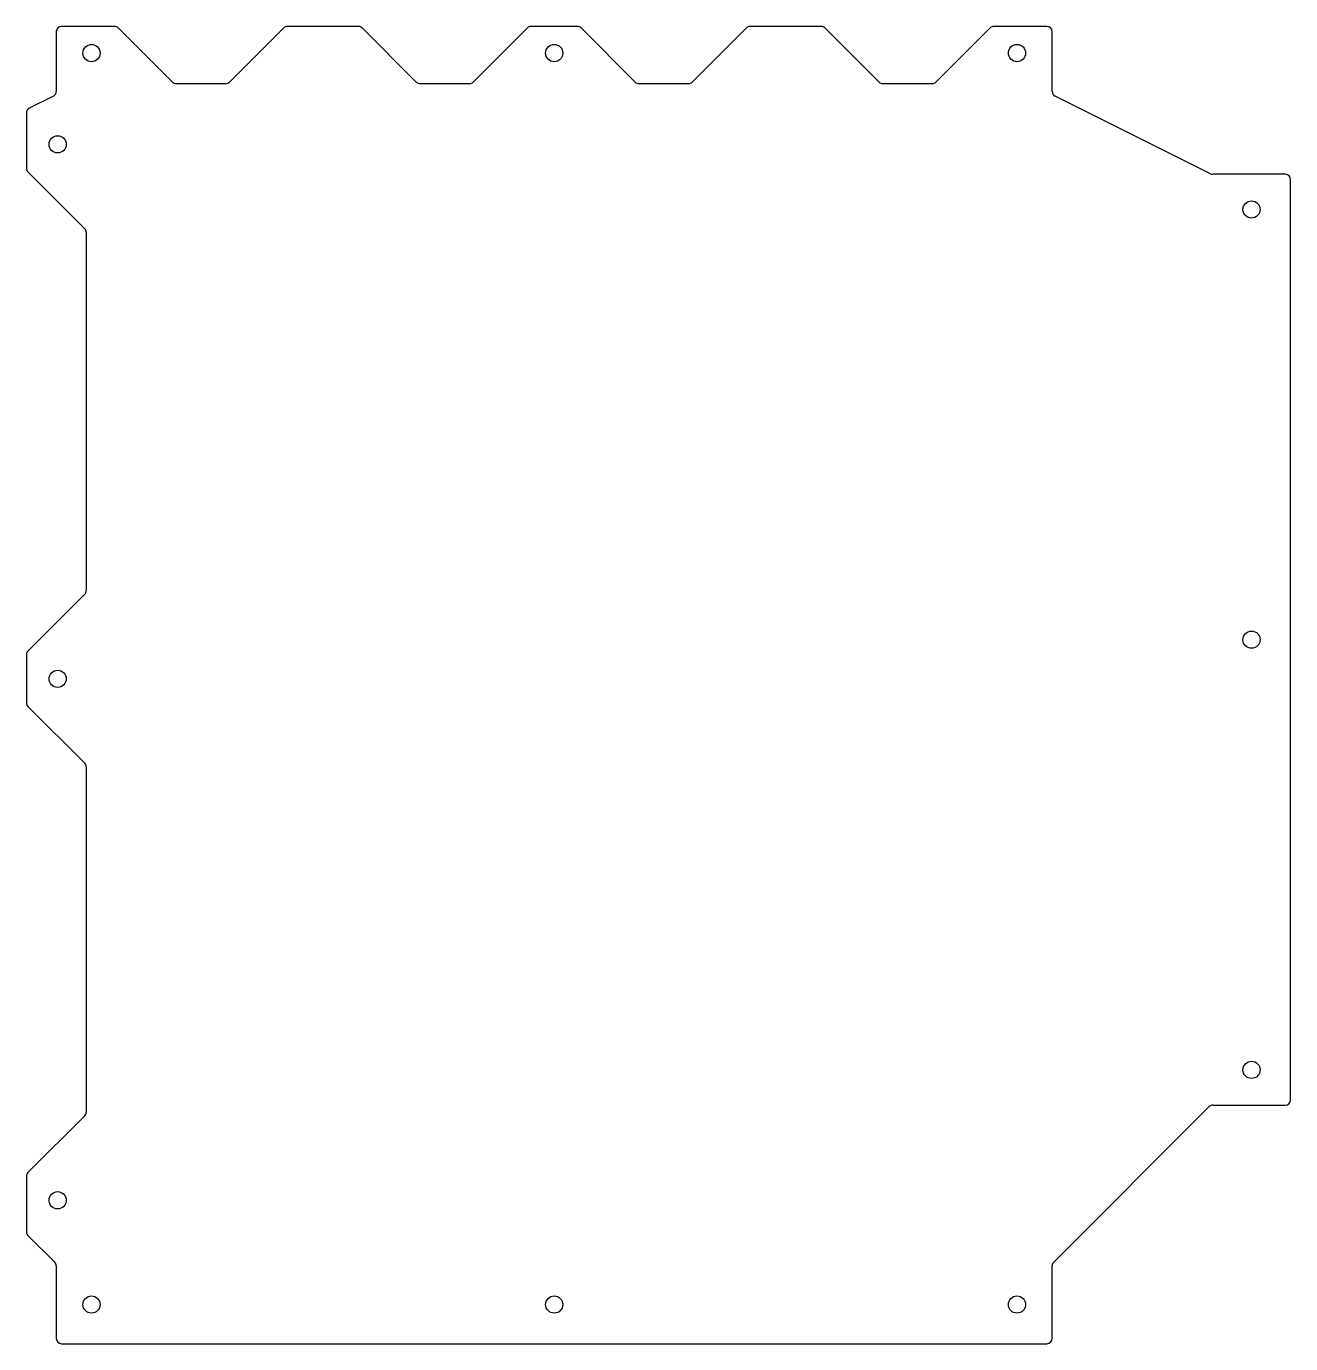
# Model space of a CAD drawing. Header units: millimetres. Extents: x -243 to 243, y -253 to 253.
import ezdxf

# ---------------------------------------------------------------- set-up
doc = ezdxf.new("R2010")
doc.units = ezdxf.units.MM
doc.layers.add('CUTOUTS', color=1, linetype='CONTINUOUS')
doc.layers.add('PERIMETER', color=5, linetype='CONTINUOUS')

msp = doc.modelspace()

# ---------------------------------------------------------------- linework, layer by layer
at = {"layer": 'CUTOUTS'}
for centre in [(-217.5, 242.37), (-40, 242.37), (137.5, 242.37), (-230.5, 207.37), (227.5, 182.37), (227.5, 17.37), (-230.5, 2.37), (227.5, -147.62), (-230.5, -197.63), (-217.5, -237.63), (-40, -237.63), (137.5, -237.63)]:
    msp.add_circle(centre, 3.3, dxfattribs=at)
at = {"layer": 'PERIMETER'}
for p, q in [((-208.64, 252.62), (-229, 252.62)), ((-231, 250.62), (-231, 227.68)), ((-186.4, 231.21), (-207.22, 252.04)), ((-143.78, 252.04), (-164.6, 231.21)), ((-115.14, 252.62), (-142.36, 252.62)), ((-92.9, 231.21), (-113.72, 252.04)), ((-50.28, 252.04), (-71.1, 231.21)), ((-31.14, 252.62), (-48.86, 252.62)), ((-8.9, 231.21), (-29.72, 252.04)), ((33.72, 252.04), (12.9, 231.21)), ((62.36, 252.62), (35.14, 252.62)), ((84.6, 231.21), (63.78, 252.04)), ((127.22, 252.04), (106.4, 231.21)), ((149, 252.62), (128.64, 252.62)), ((151, 227.68), (151, 250.62)), ((-166.02, 230.62), (-184.98, 230.62)), ((-72.52, 230.62), (-91.48, 230.62)), ((11.48, 230.62), (-7.48, 230.62)), ((104.98, 230.62), (86.02, 230.62)), ((-232.11, 225.9), (-241.39, 221.25)), ((211.72, 196.09), (152.11, 225.9)), ((-242.5, 219.46), (-242.5, 198.2)), ((-241.91, 196.79), (-220.09, 174.96)), ((240.5, 195.87), (212.62, 195.87)), ((242.5, -159.12), (242.5, 193.87)), ((-219.5, 173.55), (-219.5, 36.2)), ((-220.09, 34.79), (-241.91, 12.96)), ((-242.5, 11.55), (-242.5, -6.8)), ((-241.91, -8.21), (-220.09, -30.04)), ((-219.5, -31.45), (-219.5, -163.8)), ((212.71, -161.13), (240.5, -161.13)), ((-220.09, -165.21), (-241.91, -187.04)), ((151.59, -221.42), (211.29, -161.71)), ((-242.5, -188.45), (-242.5, -209.68)), ((-241.91, -211.09), (-231.59, -221.42)), ((-231, -222.83), (-231, -250.63)), ((151, -250.63), (151, -222.83)), ((-229, -252.63), (149, -252.63))]:
    msp.add_line(p, q, dxfattribs=at)
for centre, start, end in [((-229, 250.62), 90, 180), ((-208.64, 250.62), 45, 90), ((-142.36, 250.62), 90, 135), ((-115.14, 250.62), 45, 90), ((-48.86, 250.62), 90, 135), ((-31.14, 250.62), 45, 90), ((35.14, 250.62), 90, 135), ((62.36, 250.62), 45, 90), ((128.64, 250.62), 90, 135), ((149, 250.62), 0, 90), ((-233, 227.68), -63.4349, 0), ((-184.98, 232.62), 225, 270), ((-166.02, 232.62), 270, 315), ((-91.48, 232.62), 225, 270), ((-72.52, 232.62), 270, 315), ((-7.48, 232.62), 225, 270), ((11.48, 232.62), 270, 315), ((86.02, 232.62), 225, 270), ((104.98, 232.62), 270, 315), ((153, 227.68), 180, 243.4349), ((-240.5, 219.46), 116.5651, 180), ((-240.5, 198.2), 180, 225), ((212.62, 197.87), 243.4349, 270), ((240.5, 193.87), 0, 90), ((-221.5, 173.55), 0, 45), ((-221.5, 36.2), 315, 360), ((-240.5, 11.55), 135, 180), ((-240.5, -6.8), 180, 225), ((-221.5, -31.45), 0, 45), ((212.71, -163.13), 90, 135), ((240.5, -159.12), -90, 0), ((-221.5, -163.8), 315, 360), ((-240.5, -188.45), 135, 180), ((-240.5, -209.68), 180, 225), ((-233, -222.83), 0, 45), ((153, -222.83), 135, 180), ((-229, -250.63), 180, 270), ((149, -250.63), -90, 0)]:
    msp.add_arc(centre, 2, start, end, dxfattribs=at)

doc.saveas('drawing.dxf')
